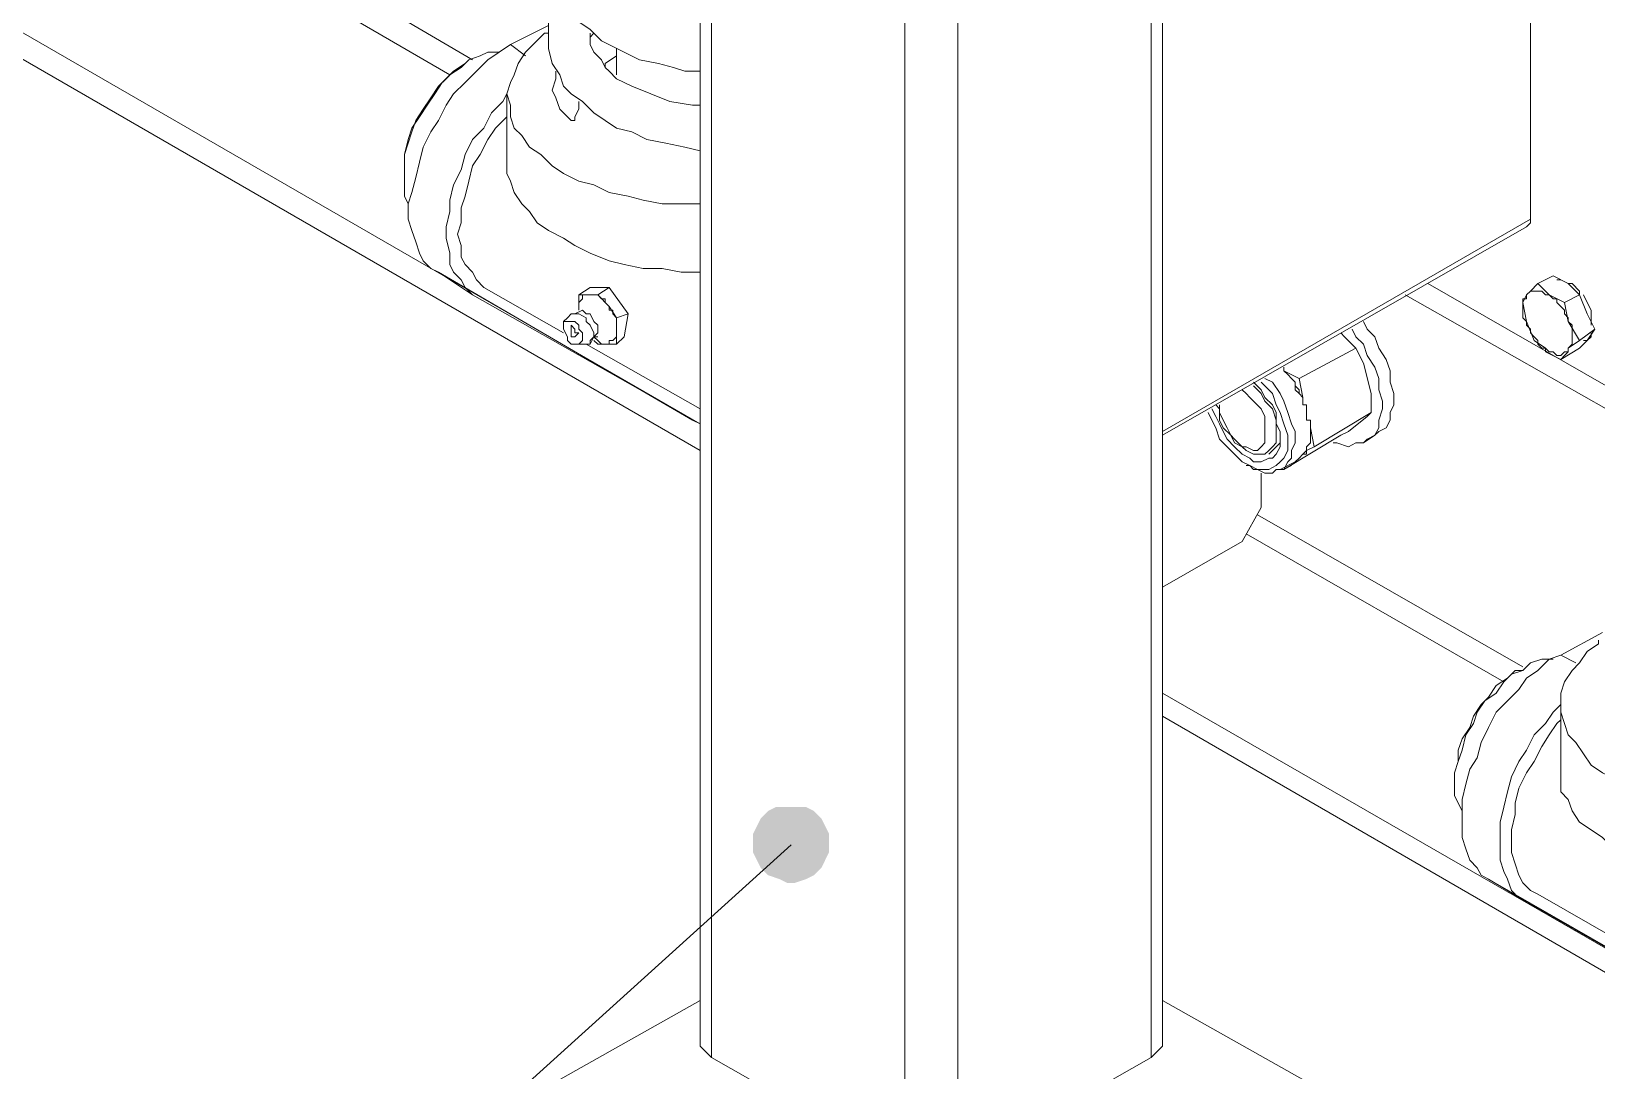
# Model space of a CAD drawing. Header units: millimetres. Extents: x 3 to 592, y 5 to 207.
# Drawn here: x 535.64 to 550.21, y 70.96 to 80.63 of the extents above; entities that cross this region are included whole.
import ezdxf

# ---------------------------------------------------------------- set-up
doc = ezdxf.new("R2010")
doc.units = ezdxf.units.MM
picture_1 = doc.add_image_def('image5.jpg', size_in_pixel=(760, 1236))

msp = doc.modelspace()

# ---------------------------------------------------------------- hatches: boundary and pattern name
h = msp.add_hatch(color=7)
h.paths.add_polyline_path([(554.704237, 166.828611), (554.81007, 166.793333), (554.880626, 166.758056), (554.951181, 166.758056), (555.057015, 166.793333), (555.12757, 166.828611), (555.198126, 166.899167), (555.233404, 166.969722), (555.268681, 167.040278), (555.268681, 167.146111), (555.268681, 167.216667), (555.233404, 167.3225), (555.162848, 167.357778), (555.092293, 167.428333), (555.021737, 167.463611), (554.951181, 167.498889), (554.845348, 167.498889), (554.774793, 167.463611), (554.704237, 167.428333), (554.633681, 167.357778), (554.598404, 167.287222), (554.563126, 167.216667), (554.563126, 167.110833), (554.563126, 167.040278), (554.598404, 166.969722), (554.633681, 166.899167), (554.704237, 166.828611), (554.915904, 167.146111)])
h.paths.add_polyline_path([(507.961181, 190.641111), (508.031737, 190.570556), (508.102293, 190.570556), (508.172848, 190.535278), (508.278681, 190.535278), (508.349237, 190.570556), (508.419793, 190.641111), (508.490348, 190.676389), (508.525626, 190.782222), (508.560904, 190.852778), (508.560904, 190.923333), (508.525626, 191.029167), (508.490348, 191.099722), (508.419793, 191.170278), (508.349237, 191.205556), (508.278681, 191.240833), (508.208126, 191.276111), (508.102293, 191.240833), (508.031737, 191.205556), (507.961181, 191.170278), (507.890626, 191.099722), (507.855348, 191.029167), (507.855348, 190.958611), (507.855348, 190.852778), (507.855348, 190.782222), (507.890626, 190.711667), (507.961181, 190.641111), (508.208126, 190.888056)])
h.paths.add_polyline_path([(565.887293, 108.726111), (568.709515, 106.574167), (567.933404, 105.833333)])
h.paths.add_polyline_path([(565.887293, 111.618889), (568.356737, 114.158889), (569.027015, 113.276944)])
h.paths.add_polyline_path([(554.880626, 54.010278), (554.951181, 53.939722), (555.021737, 53.904444), (555.092293, 53.869167), (555.198126, 53.869167), (555.268681, 53.869167), (555.339237, 53.904444), (555.409793, 53.975), (555.480348, 54.045556), (555.515626, 54.116111), (555.515626, 54.186667), (555.515626, 54.2925), (555.480348, 54.363056), (555.44507, 54.433611), (555.374515, 54.504167), (555.303959, 54.539444), (555.233404, 54.574722), (555.12757, 54.574722), (555.057015, 54.574722), (554.986459, 54.539444), (554.915904, 54.468889), (554.845348, 54.398333), (554.81007, 54.327778), (554.81007, 54.257222), (554.81007, 54.151389), (554.845348, 54.080833), (554.880626, 54.010278), (555.162848, 54.221944)])
h.paths.add_polyline_path([(559.643126, 73.095556), (559.748959, 73.025), (559.819515, 73.025), (559.89007, 72.989722), (559.995904, 73.025), (560.066459, 73.060278), (560.137015, 73.095556), (560.172293, 73.166111), (560.20757, 73.271944), (560.242848, 73.3425), (560.242848, 73.413056), (560.20757, 73.518889), (560.172293, 73.589444), (560.101737, 73.66), (560.031181, 73.695278), (559.960626, 73.730556), (559.854793, 73.730556), (559.784237, 73.695278), (559.713681, 73.66), (559.643126, 73.624722), (559.57257, 73.554167), (559.537293, 73.483611), (559.537293, 73.377778), (559.537293, 73.307222), (559.537293, 73.201389), (559.607848, 73.130833), (559.643126, 73.095556), (559.89007, 73.377778)])
h.paths.add_polyline_path([(502.951737, 82.514722), (502.845904, 82.55), (502.775348, 82.585278), (502.704793, 82.585278), (502.598959, 82.55), (502.528404, 82.514722), (502.457848, 82.444167), (502.42257, 82.373611), (502.387293, 82.303056), (502.387293, 82.197222), (502.387293, 82.126667), (502.42257, 82.056111), (502.493126, 81.985556), (502.563681, 81.915), (502.634237, 81.879722), (502.704793, 81.879722), (502.810626, 81.879722), (502.881181, 81.879722), (502.951737, 81.950278), (503.022293, 81.985556), (503.05757, 82.056111), (503.092848, 82.161944), (503.092848, 82.2325), (503.092848, 82.338333), (503.05757, 82.408889), (502.987015, 82.479444), (502.951737, 82.514722), (502.74007, 82.2325)])
h.paths.add_polyline_path([(531.63257, 120.261944), (531.738404, 120.226667), (531.808959, 120.226667), (531.914793, 120.226667), (531.985348, 120.261944), (532.055904, 120.297222), (532.126459, 120.367778), (532.161737, 120.438333), (532.197015, 120.508889), (532.197015, 120.614722), (532.161737, 120.685278), (532.126459, 120.755833), (532.091181, 120.826389), (532.020626, 120.896944), (531.914793, 120.932222), (531.844237, 120.932222), (531.738404, 120.932222), (531.667848, 120.896944), (531.597293, 120.861667), (531.526737, 120.791111), (531.491459, 120.720556), (531.456181, 120.65), (531.456181, 120.544167), (531.491459, 120.473611), (531.526737, 120.403056), (531.562015, 120.3325), (531.63257, 120.261944), (531.808959, 120.579444)])
h.paths.add_polyline_path([(519.391181, 114.370556), (519.497015, 114.335278), (519.56757, 114.335278), (519.638126, 114.370556), (519.743959, 114.405833), (519.814515, 114.441111), (519.849793, 114.511667), (519.88507, 114.582222), (519.920348, 114.688056), (519.88507, 114.758611), (519.88507, 114.864444), (519.814515, 114.935), (519.779237, 114.970278), (519.673404, 115.040833), (519.602848, 115.040833), (519.532293, 115.040833), (519.426459, 115.040833), (519.355904, 115.005556), (519.285348, 114.970278), (519.25007, 114.899722), (519.214793, 114.793889), (519.179515, 114.723333), (519.179515, 114.6175), (519.214793, 114.546944), (519.25007, 114.476389), (519.320626, 114.405833), (519.391181, 114.370556), (519.532293, 114.688056)])
h.paths.add_polyline_path([(515.616459, 111.583611), (515.263681, 115.111389), (516.322015, 115.076111)])
h.paths.add_polyline_path([(537.912015, 92.921667), (537.98257, 92.886389), (538.088404, 92.851111), (538.158959, 92.851111), (538.229515, 92.886389), (538.30007, 92.921667), (538.370626, 92.992222), (538.441181, 93.062778), (538.441181, 93.168611), (538.441181, 93.239167), (538.441181, 93.309722), (538.405904, 93.415556), (538.370626, 93.486111), (538.30007, 93.521389), (538.194237, 93.556667), (538.123681, 93.591944), (538.053126, 93.556667), (537.947293, 93.556667), (537.876737, 93.521389), (537.806181, 93.450833), (537.770904, 93.380278), (537.735626, 93.274444), (537.735626, 93.203889), (537.770904, 93.133333), (537.806181, 93.0275), (537.841459, 92.956944), (537.912015, 92.921667), (538.088404, 93.203889)])
h.paths.add_polyline_path([(551.846737, 86.077778), (551.917293, 86.0425), (551.987848, 86.007222), (552.093681, 85.971944), (552.164237, 86.007222), (552.27007, 86.0425), (552.340626, 86.077778), (552.375904, 86.148333), (552.411181, 86.218889), (552.446459, 86.289444), (552.446459, 86.395278), (552.446459, 86.465833), (552.411181, 86.536389), (552.340626, 86.606944), (552.27007, 86.6775), (552.199515, 86.6775), (552.093681, 86.712778), (552.023126, 86.712778), (551.95257, 86.6775), (551.882015, 86.606944), (551.811459, 86.571667), (551.776181, 86.501111), (551.740904, 86.395278), (551.740904, 86.324722), (551.740904, 86.218889), (551.811459, 86.148333), (551.846737, 86.077778), (552.093681, 86.36)])
h.paths.add_polyline_path([(556.503404, 74.718333), (556.609237, 74.683056), (556.679793, 74.683056), (556.785626, 74.683056), (556.856181, 74.718333), (556.926737, 74.788889), (556.962015, 74.859444), (556.997293, 74.93), (557.03257, 75.000556), (557.03257, 75.106389), (556.997293, 75.176944), (556.962015, 75.2475), (556.891459, 75.318056), (556.820904, 75.353333), (556.750348, 75.388611), (556.679793, 75.388611), (556.573959, 75.388611), (556.503404, 75.353333), (556.432848, 75.318056), (556.362293, 75.2475), (556.327015, 75.176944), (556.327015, 75.071111), (556.327015, 75.000556), (556.327015, 74.894722), (556.39757, 74.824167), (556.432848, 74.788889), (556.503404, 74.718333), (556.679793, 75.035833)])
h.paths.add_polyline_path([(553.892848, 71.4375), (553.822293, 71.366944), (553.787015, 71.296389), (553.787015, 71.190556), (553.822293, 71.12), (553.85757, 71.049444), (553.892848, 70.978889), (553.963404, 70.908333), (554.033959, 70.873056), (554.139793, 70.873056), (554.210348, 70.873056), (554.280904, 70.873056), (554.386737, 70.943611), (554.422015, 70.978889), (554.49257, 71.049444), (554.49257, 71.155278), (554.527848, 71.225833), (554.49257, 71.331667), (554.457293, 71.402222), (554.422015, 71.472778), (554.351459, 71.508056), (554.280904, 71.543333), (554.17507, 71.578611), (554.104515, 71.578611), (553.998681, 71.543333), (553.928126, 71.508056), (553.892848, 71.4375), (554.139793, 71.225833)])
h.paths.add_polyline_path([(549.165626, 94.9325), (549.236181, 94.897222), (549.342015, 94.861944), (549.41257, 94.861944), (549.483126, 94.861944), (549.588959, 94.897222), (549.659515, 94.9325), (549.694793, 95.003056), (549.73007, 95.073611), (549.765348, 95.179444), (549.765348, 95.25), (549.73007, 95.355833), (549.694793, 95.426389), (549.624237, 95.461667), (549.553681, 95.532222), (549.483126, 95.5675), (549.377293, 95.5675), (549.306737, 95.532222), (549.236181, 95.532222), (549.165626, 95.461667), (549.09507, 95.391111), (549.059793, 95.320556), (549.059793, 95.25), (549.059793, 95.144167), (549.059793, 95.073611), (549.130348, 95.003056), (549.165626, 94.9325), (549.41257, 95.214722)])
h.paths.add_polyline_path([(541.510348, 62.653333), (539.993404, 59.443056), (539.076181, 60.078056)])
h.paths.add_polyline_path([(542.992015, 73.307222), (542.921459, 73.377778), (542.850904, 73.413056), (542.74507, 73.413056), (542.674515, 73.413056), (542.568681, 73.413056), (542.498126, 73.377778), (542.42757, 73.307222), (542.392293, 73.236667), (542.357015, 73.166111), (542.357015, 73.060278), (542.357015, 72.989722), (542.392293, 72.919167), (542.42757, 72.848611), (542.498126, 72.778056), (542.603959, 72.742778), (542.674515, 72.7075), (542.74507, 72.7075), (542.850904, 72.742778), (542.921459, 72.778056), (542.992015, 72.848611), (543.027293, 72.919167), (543.06257, 72.989722), (543.06257, 73.060278), (543.06257, 73.166111), (543.027293, 73.236667), (542.992015, 73.307222), (542.709793, 73.060278)])
h.paths.add_polyline_path([(545.073404, 66.463333), (545.002848, 66.428056), (544.897015, 66.428056), (544.826459, 66.392778), (544.755904, 66.322222), (544.720626, 66.251667), (544.685348, 66.181111), (544.685348, 66.075278), (544.685348, 66.004722), (544.720626, 65.934167), (544.755904, 65.863611), (544.826459, 65.793056), (544.897015, 65.757778), (545.002848, 65.7225), (545.073404, 65.7225), (545.179237, 65.757778), (545.249793, 65.793056), (545.320348, 65.863611), (545.355626, 65.934167), (545.390904, 66.004722), (545.390904, 66.075278), (545.390904, 66.181111), (545.355626, 66.251667), (545.320348, 66.322222), (545.249793, 66.392778), (545.179237, 66.428056), (545.073404, 66.463333), (545.038126, 66.075278)])
h.paths.add_polyline_path([(492.862293, 116.593056), (493.779515, 120.015), (494.767293, 119.556389)])
h.paths.add_polyline_path([(526.411459, 99.941944), (526.482015, 99.906667), (526.55257, 99.871389), (526.623126, 99.836111), (526.728959, 99.836111), (526.799515, 99.871389), (526.87007, 99.906667), (526.940626, 99.977222), (526.975904, 100.047778), (527.011181, 100.118333), (527.011181, 100.224167), (527.011181, 100.294722), (526.975904, 100.365278), (526.940626, 100.435833), (526.87007, 100.506389), (526.799515, 100.541667), (526.693681, 100.541667), (526.623126, 100.541667), (526.517293, 100.541667), (526.446737, 100.506389), (526.411459, 100.435833), (526.340904, 100.365278), (526.305626, 100.259444), (526.305626, 100.188889), (526.340904, 100.118333), (526.340904, 100.0125), (526.411459, 99.941944), (526.658404, 100.188889)])
h.paths.add_polyline_path([(527.646181, 106.574167), (527.716737, 106.538889), (527.787293, 106.503611), (527.857848, 106.468333), (527.963681, 106.503611), (528.034237, 106.503611), (528.104793, 106.574167), (528.175348, 106.609444), (528.210626, 106.715278), (528.245904, 106.785833), (528.245904, 106.856389), (528.210626, 106.962222), (528.175348, 107.032778), (528.14007, 107.103333), (528.069515, 107.138611), (527.998959, 107.173889), (527.893126, 107.209167), (527.82257, 107.173889), (527.716737, 107.173889), (527.646181, 107.103333), (527.610904, 107.068056), (527.540348, 106.962222), (527.540348, 106.891667), (527.540348, 106.821111), (527.540348, 106.715278), (527.575626, 106.644722), (527.646181, 106.574167), (527.893126, 106.821111)])

# ---------------------------------------------------------------- linework, layer by layer
at = {"color": 7, "lineweight": 0}
for points in [[(541.863126, 87.982778), (541.863126, 71.225833)], [(546.167015, 71.225833), (546.167015, 87.982778)], [(541.968959, 87.841667), (541.968959, 71.084722)], [(546.061181, 87.841667), (546.061181, 71.084722)], [(541.863126, 76.976111), (526.340904, 85.936667)], [(541.863126, 76.729167), (526.340904, 85.689722)], [(544.262015, 85.442778), (544.262015, 70.061667)], [(543.768126, 85.266389), (543.768126, 70.061667)], [(549.588959, 78.881111), (549.588959, 82.691111)], [(539.746459, 80.362778), (537.277015, 81.809167)], [(539.534793, 80.221667), (537.171181, 81.5975)], [(540.557848, 81.703333), (540.557848, 81.668056), (540.487293, 81.562222), (540.487293, 81.456389), (540.452015, 81.385833), (540.452015, 81.28), (540.487293, 81.174167), (540.52257, 81.068333), (540.557848, 80.927222), (540.663681, 80.821389), (540.734237, 80.715556), (540.84007, 80.645), (540.945904, 80.539167), (541.15757, 80.433333), (541.298681, 80.362778), (541.47507, 80.3275), (541.616181, 80.292222), (541.722015, 80.256944), (541.863126, 80.256944)], [(540.557848, 80.9625), (540.487293, 80.856667), (540.452015, 80.786111), (540.452015, 80.680278), (540.452015, 80.574444), (540.452015, 80.468611), (540.487293, 80.3275), (540.557848, 80.221667), (540.593126, 80.115833), (540.663681, 80.045278), (540.769515, 79.974722), (540.875348, 79.868889), (541.087015, 79.727778), (541.228126, 79.6925), (541.369237, 79.621944), (541.545626, 79.586667), (541.722015, 79.551389), (541.863126, 79.516111)], [(540.593126, 79.304444), (540.487293, 79.375), (540.381459, 79.480833), (540.275626, 79.551389), (540.20507, 79.657222), (540.134515, 79.727778), (540.099237, 79.833611), (540.099237, 79.939444), (540.063959, 80.045278), (540.099237, 80.151111), (540.134515, 80.221667), (540.169793, 80.3275), (540.240348, 80.433333), (540.310904, 80.503889), (540.416737, 80.609722), (540.452015, 80.609722)], [(540.099237, 80.503889), (540.452015, 80.680278)], [(540.875348, 80.609722), (540.84007, 80.574444)], [(541.863126, 79.939444), (541.79257, 79.939444), (541.580904, 79.974722), (541.404515, 80.045278), (541.228126, 80.115833), (541.087015, 80.186389), (541.016459, 80.256944), (540.981181, 80.292222), (540.945904, 80.362778), (540.875348, 80.433333), (540.84007, 80.503889), (540.84007, 80.574444), (540.84007, 80.609722)], [(539.993404, 80.433333), (539.958126, 80.433333), (539.88757, 80.433333), (539.817015, 80.398056), (539.711181, 80.362778), (539.640626, 80.292222), (539.534793, 80.221667), (539.464237, 80.151111), (539.393681, 80.045278), (539.323126, 79.939444), (539.25257, 79.833611), (539.182015, 79.727778), (539.146737, 79.621944), (539.111459, 79.480833), (539.111459, 79.375), (539.111459, 79.269167), (539.111459, 79.198611), (539.111459, 79.092778), (539.146737, 79.022222), (539.146737, 78.986944)], [(539.428959, 78.387222), (539.358404, 78.4225), (539.287848, 78.493056), (539.25257, 78.563611), (539.217293, 78.669444), (539.182015, 78.775278), (539.146737, 78.881111), (539.146737, 79.022222), (539.182015, 79.128056), (539.217293, 79.269167), (539.25257, 79.410278), (539.287848, 79.551389), (539.358404, 79.6925), (539.428959, 79.798333), (539.499515, 79.939444), (539.57007, 80.045278), (539.675904, 80.151111), (539.781737, 80.256944), (539.88757, 80.362778), (539.993404, 80.433333), (540.099237, 80.503889)], [(540.099237, 80.503889), (540.240348, 80.398056)], [(541.087015, 80.468611), (541.087015, 80.221667)], [(539.111459, 79.339722), (539.111459, 79.375), (539.111459, 79.480833), (539.146737, 79.586667), (539.182015, 79.6925), (539.217293, 79.798333), (539.287848, 79.904167), (539.358404, 80.01), (539.428959, 80.115833), (539.499515, 80.186389), (539.57007, 80.256944), (539.675904, 80.3275)], [(539.711181, 80.362778), (539.675904, 80.3275)], [(541.087015, 80.398056), (540.981181, 80.3275), (540.981181, 80.292222)], [(540.734237, 79.974722), (540.734237, 79.904167), (540.698959, 79.833611), (540.698959, 79.798333), (540.663681, 79.798333), (540.628404, 79.833611), (540.557848, 79.904167), (540.52257, 80.01), (540.487293, 80.080556), (540.52257, 80.186389), (540.52257, 80.256944)], [(539.746459, 78.175556), (539.675904, 78.246111), (539.640626, 78.316667), (539.57007, 78.387222), (539.534793, 78.457778), (539.534793, 78.563611), (539.499515, 78.704722), (539.499515, 78.810556), (539.534793, 78.951667), (539.534793, 79.0575), (539.57007, 79.198611), (539.640626, 79.339722), (539.675904, 79.480833), (539.746459, 79.621944), (539.852293, 79.727778), (539.922848, 79.868889), (540.028681, 79.974722), (540.063959, 80.045278)], [(540.063959, 80.045278), (540.063959, 79.410278)], [(539.852293, 78.246111), (539.781737, 78.316667), (539.746459, 78.387222), (539.675904, 78.457778), (539.640626, 78.528333), (539.640626, 78.634167), (539.605348, 78.74), (539.640626, 78.845833), (539.640626, 78.986944), (539.675904, 79.092778), (539.711181, 79.233889), (539.746459, 79.375), (539.817015, 79.480833), (539.88757, 79.621944), (539.958126, 79.727778), (540.063959, 79.833611), (540.063959, 79.868889)], [(540.593126, 78.704722), (540.452015, 78.775278), (540.346181, 78.845833), (540.275626, 78.951667), (540.20507, 79.022222), (540.134515, 79.128056), (540.099237, 79.233889), (540.063959, 79.304444), (540.063959, 79.410278)], [(539.111459, 79.339722), (539.111459, 79.269167)], [(541.863126, 79.022222), (541.686737, 79.022222), (541.510348, 79.022222), (541.333959, 79.0575), (541.192848, 79.092778), (541.016459, 79.128056), (540.875348, 79.198611), (540.734237, 79.233889), (540.593126, 79.304444)], [(546.167015, 76.905556), (549.588959, 78.881111)], [(546.167015, 76.870278), (549.553681, 78.810556)], [(549.553681, 78.810556), (549.588959, 78.845833), (549.588959, 78.881111)], [(541.863126, 78.387222), (541.686737, 78.387222), (541.510348, 78.4225), (541.333959, 78.4225), (541.15757, 78.457778), (541.016459, 78.493056), (540.84007, 78.563611), (540.698959, 78.634167), (540.593126, 78.704722)], [(539.428959, 78.387222), (539.746459, 78.175556)], [(541.79257, 77.011389), (539.428959, 78.387222)], [(539.852293, 78.246111), (540.593126, 77.822778)], [(540.734237, 78.175556), (540.84007, 78.246111)], [(540.84007, 78.246111), (541.016459, 78.246111)], [(540.910626, 78.175556), (541.016459, 78.246111)], [(541.016459, 78.246111), (541.192848, 77.999167)], [(548.636459, 78.281389), (550.294515, 77.328889)], [(549.659515, 78.281389), (549.588959, 78.210833), (549.553681, 78.175556)], [(549.800626, 78.351944), (549.659515, 78.281389)], [(549.765348, 78.175556), (549.659515, 78.281389)], [(549.800626, 78.351944), (549.941737, 78.281389)], [(549.835904, 78.316667), (549.871181, 78.316667), (549.941737, 78.281389), (549.977015, 78.281389), (550.04757, 78.210833), (550.04757, 78.175556)], [(549.941737, 78.281389), (550.04757, 78.175556)], [(541.863126, 76.976111), (539.746459, 78.175556)], [(540.84007, 78.175556), (540.804793, 78.175556), (540.769515, 78.175556), (540.769515, 78.140278), (540.734237, 78.105), (540.734237, 78.069722)], [(540.734237, 78.175556), (540.84007, 78.175556)], [(540.734237, 78.069722), (540.734237, 78.175556)], [(541.016459, 78.069722), (540.981181, 78.105), (540.981181, 78.140278), (540.945904, 78.140278), (540.910626, 78.175556), (540.875348, 78.175556), (540.84007, 78.175556)], [(540.84007, 78.175556), (540.910626, 78.175556)], [(540.910626, 78.175556), (541.016459, 78.069722)], [(550.294515, 77.117222), (548.424793, 78.175556)], [(549.553681, 77.928611), (549.518404, 77.963889), (549.518404, 77.999167), (549.518404, 78.034444), (549.518404, 78.069722), (549.518404, 78.105), (549.518404, 78.140278), (549.553681, 78.140278), (549.553681, 78.175556)], [(549.553681, 78.175556), (549.518404, 78.105)], [(549.518404, 78.105), (549.553681, 77.928611)], [(549.553681, 78.175556), (549.588959, 78.210833), (549.624237, 78.210833), (549.659515, 78.210833), (549.694793, 78.210833), (549.73007, 78.175556), (549.765348, 78.175556)], [(549.765348, 78.175556), (549.800626, 78.140278), (549.835904, 78.140278), (549.835904, 78.105), (549.871181, 78.069722), (549.906459, 78.034444), (549.906459, 77.999167), (549.941737, 77.963889), (549.941737, 77.928611)], [(549.906459, 78.105), (549.765348, 78.175556)], [(550.04757, 78.175556), (549.906459, 78.105)], [(549.941737, 77.928611), (549.906459, 78.105)], [(550.04757, 78.175556), (550.118126, 77.999167)], [(550.082848, 78.175556), (550.118126, 78.105), (550.153404, 78.034444), (550.153404, 77.963889), (550.153404, 77.893333)], [(540.628404, 77.963889), (540.593126, 77.928611)], [(540.734237, 77.999167), (540.698959, 77.999167), (540.663681, 77.999167), (540.628404, 77.963889)], [(540.769515, 78.034444), (540.698959, 77.999167)], [(540.734237, 78.034444), (540.734237, 78.069722)], [(540.734237, 78.069722), (540.734237, 78.034444)], [(540.769515, 77.716944), (540.804793, 77.716944), (540.84007, 77.716944), (540.84007, 77.752222), (540.875348, 77.7875), (540.875348, 77.822778), (540.84007, 77.893333), (540.804793, 77.928611), (540.804793, 77.963889), (540.734237, 77.999167)], [(540.804793, 77.999167), (540.769515, 78.034444)], [(540.875348, 77.7875), (540.910626, 77.822778), (540.910626, 77.858056), (540.910626, 77.893333), (540.875348, 77.928611), (540.84007, 77.999167), (540.804793, 77.999167)], [(541.087015, 77.858056), (541.087015, 77.893333), (541.087015, 77.928611), (541.087015, 77.963889), (541.051737, 77.999167), (541.051737, 78.034444), (541.016459, 78.034444), (541.016459, 78.069722)], [(541.016459, 78.069722), (541.087015, 77.963889)], [(541.087015, 77.963889), (541.192848, 77.999167)], [(541.087015, 77.963889), (541.087015, 77.858056)], [(541.192848, 77.999167), (541.15757, 77.7875)], [(548.14257, 76.870278), (548.177848, 76.905556), (548.248404, 76.940833), (548.283681, 77.011389), (548.283681, 77.081944), (548.318959, 77.1525), (548.318959, 77.258333), (548.283681, 77.364167), (548.283681, 77.47), (548.248404, 77.575833), (548.177848, 77.681667), (548.14257, 77.7875), (548.072015, 77.858056), (548.036737, 77.928611)], [(549.73007, 77.681667), (549.694793, 77.681667), (549.659515, 77.716944), (549.659515, 77.752222), (549.624237, 77.7875), (549.588959, 77.822778), (549.588959, 77.858056), (549.553681, 77.893333), (549.553681, 77.928611)], [(549.553681, 77.928611), (549.624237, 77.752222)], [(550.04757, 77.752222), (549.941737, 77.928611)], [(549.941737, 77.646389), (549.941737, 77.681667), (549.977015, 77.716944), (549.977015, 77.752222), (549.977015, 77.7875), (549.977015, 77.822778), (549.977015, 77.893333), (549.941737, 77.928611)], [(550.118126, 77.999167), (550.188681, 77.858056)], [(540.84007, 77.716944), (540.875348, 77.7875)], [(540.875348, 77.7875), (540.910626, 77.7875)], [(540.875348, 77.7875), (540.910626, 77.752222), (540.945904, 77.716944), (540.981181, 77.716944)], [(540.981181, 77.716944), (541.016459, 77.716944), (541.016459, 77.752222), (541.051737, 77.752222), (541.087015, 77.7875), (541.087015, 77.822778), (541.087015, 77.858056)], [(541.087015, 77.858056), (541.087015, 77.716944)], [(541.087015, 77.716944), (541.15757, 77.7875)], [(547.754515, 76.799722), (547.789793, 76.799722), (547.895626, 76.764444), (547.966181, 76.799722), (548.036737, 76.799722), (548.072015, 76.835), (548.14257, 76.870278), (548.177848, 76.940833), (548.177848, 77.011389), (548.213126, 77.117222), (548.213126, 77.187778), (548.177848, 77.293611), (548.177848, 77.399444), (548.14257, 77.505278), (548.072015, 77.611111), (548.036737, 77.716944), (547.966181, 77.7875), (547.930904, 77.858056)], [(547.860348, 77.7875), (547.82507, 77.822778)], [(547.860348, 77.7875), (547.966181, 77.681667)], [(550.188681, 77.858056), (550.04757, 77.752222)], [(550.153404, 77.822778), (550.153404, 77.7875), (550.118126, 77.752222), (550.082848, 77.752222)], [(550.188681, 77.858056), (550.118126, 77.752222)], [(540.698959, 77.716944), (540.769515, 77.716944)], [(540.804793, 77.716944), (541.863126, 77.117222)], [(540.910626, 77.716944), (540.875348, 77.752222)], [(540.981181, 77.716944), (540.910626, 77.716944)], [(541.087015, 77.716944), (540.981181, 77.716944)], [(547.437015, 77.399444), (547.966181, 77.681667)], [(547.966181, 77.681667), (548.036737, 77.540556)], [(549.624237, 77.752222), (549.73007, 77.681667)], [(549.941737, 77.646389), (549.906459, 77.646389), (549.871181, 77.611111), (549.835904, 77.611111), (549.800626, 77.646389), (549.765348, 77.646389), (549.73007, 77.681667)], [(549.73007, 77.681667), (549.73007, 77.646389), (549.871181, 77.575833)], [(550.04757, 77.681667), (549.871181, 77.575833)], [(549.871181, 77.575833), (549.906459, 77.611111), (549.941737, 77.646389)], [(549.941737, 77.646389), (549.941737, 77.681667), (550.04757, 77.752222)], [(550.118126, 77.752222), (550.04757, 77.681667)], [(547.472293, 77.1525), (547.472293, 77.223056), (547.437015, 77.258333), (547.401737, 77.293611), (547.401737, 77.364167), (547.366459, 77.399444), (547.331181, 77.434722), (547.295904, 77.47), (547.295904, 77.505278)], [(547.295904, 77.47), (547.295904, 77.505278)], [(548.107293, 77.258333), (548.036737, 77.540556)], [(547.013681, 77.364167), (547.084237, 77.293611), (547.119515, 77.223056), (547.19007, 77.1525), (547.225348, 77.081944), (547.225348, 76.976111)], [(547.295904, 76.976111), (547.260626, 77.081944), (547.225348, 77.1525), (547.19007, 77.258333), (547.119515, 77.328889), (547.084237, 77.364167)], [(547.119515, 77.399444), (547.19007, 77.364167), (547.260626, 77.258333), (547.295904, 77.187778), (547.331181, 77.081944), (547.366459, 76.976111)], [(547.437015, 77.399444), (547.295904, 77.47)], [(547.472293, 77.223056), (547.437015, 77.258333), (547.437015, 77.293611), (547.401737, 77.328889), (547.401737, 77.364167), (547.366459, 77.399444), (547.331181, 77.434722), (547.295904, 77.47)], [(547.472293, 77.223056), (547.437015, 77.399444)], [(547.013681, 77.328889), (547.084237, 77.258333), (547.119515, 77.187778), (547.19007, 77.117222), (547.225348, 77.011389), (547.225348, 76.940833), (547.225348, 76.870278), (547.225348, 76.799722), (547.19007, 76.764444), (547.154793, 76.729167), (547.119515, 76.693889), (547.084237, 76.693889), (547.013681, 76.693889), (546.943126, 76.729167), (546.907848, 76.764444), (546.837293, 76.799722), (546.802015, 76.870278), (546.731459, 76.940833), (546.696181, 77.011389), (546.696181, 77.117222)], [(546.907848, 77.293611), (546.943126, 77.258333), (546.978404, 77.223056), (547.013681, 77.187778), (547.084237, 77.117222), (547.119515, 77.046667), (547.119515, 76.976111), (547.119515, 76.905556), (547.119515, 76.870278), (547.119515, 76.799722), (547.084237, 76.764444), (547.048959, 76.729167), (547.013681, 76.729167), (546.943126, 76.764444), (546.907848, 76.764444), (546.837293, 76.835), (546.802015, 76.870278), (546.766737, 76.940833), (546.731459, 77.011389), (546.696181, 77.081944)], [(547.472293, 77.1525), (547.472293, 77.223056)], [(548.107293, 77.258333), (548.107293, 77.223056), (548.107293, 77.081944)], [(546.590348, 77.081944), (546.625626, 77.011389), (546.660904, 76.940833), (546.696181, 76.835), (546.766737, 76.764444), (546.837293, 76.693889), (546.907848, 76.623333), (546.978404, 76.588056), (547.013681, 76.552778), (547.084237, 76.552778), (547.154793, 76.552778), (547.225348, 76.588056), (547.260626, 76.623333), (547.295904, 76.658611), (547.331181, 76.729167), (547.331181, 76.799722), (547.331181, 76.870278), (547.295904, 76.976111)], [(547.225348, 76.976111), (547.260626, 76.905556), (547.260626, 76.835), (547.260626, 76.764444), (547.225348, 76.693889), (547.19007, 76.658611), (547.154793, 76.658611), (547.084237, 76.623333), (547.013681, 76.623333), (546.978404, 76.658611), (546.907848, 76.693889), (546.837293, 76.764444), (546.766737, 76.835), (546.731459, 76.905556), (546.696181, 76.976111), (546.660904, 77.046667), (546.625626, 77.117222)], [(546.696181, 77.117222), (546.660904, 77.1525)], [(546.696181, 77.081944), (546.696181, 77.1525)], [(547.542848, 76.976111), (547.542848, 77.011389), (547.50757, 77.011389), (547.50757, 77.046667), (547.50757, 77.081944), (547.50757, 77.117222), (547.50757, 77.1525), (547.472293, 77.1525)], [(547.578126, 76.764444), (548.107293, 77.081944)], [(548.107293, 77.081944), (548.072015, 77.046667)], [(541.79257, 77.011389), (541.863126, 76.976111)], [(547.366459, 76.976111), (547.401737, 76.905556), (547.401737, 76.799722), (547.366459, 76.729167), (547.366459, 76.658611), (547.331181, 76.623333), (547.295904, 76.552778), (547.225348, 76.552778), (547.19007, 76.5175), (547.119515, 76.5175), (547.048959, 76.552778), (546.978404, 76.588056)], [(547.472293, 76.693889), (547.50757, 76.729167), (547.50757, 76.764444), (547.542848, 76.799722), (547.542848, 76.870278), (547.542848, 76.905556), (547.542848, 76.940833), (547.542848, 76.976111)], [(547.50757, 76.693889), (547.50757, 76.729167), (547.50757, 76.764444), (547.542848, 76.799722), (547.542848, 76.835), (547.542848, 76.870278), (547.542848, 76.905556), (547.542848, 76.940833)], [(547.542848, 76.940833), (547.542848, 76.976111)], [(547.578126, 76.764444), (547.542848, 76.940833)], [(547.895626, 76.905556), (548.072015, 77.046667)], [(547.19007, 76.729167), (547.225348, 76.764444), (547.260626, 76.799722), (547.260626, 76.870278)], [(547.295904, 76.552778), (547.82507, 76.870278)], [(547.50757, 76.693889), (547.50757, 76.729167), (547.578126, 76.764444)], [(547.895626, 76.905556), (547.82507, 76.870278)], [(548.036737, 76.799722), (548.14257, 76.870278)], [(547.154793, 76.693889), (547.19007, 76.729167)], [(547.260626, 76.552778), (547.401737, 76.623333)], [(547.401737, 76.623333), (547.437015, 76.658611), (547.472293, 76.693889)], [(547.472293, 76.693889), (547.50757, 76.693889)], [(546.943126, 76.588056), (546.978404, 76.588056)], [(547.084237, 76.5175), (547.084237, 76.2)], [(547.260626, 76.552778), (547.295904, 76.552778)], [(547.295904, 76.552778), (547.366459, 76.588056)], [(546.907848, 75.8825), (547.084237, 76.2)], [(549.518404, 74.718333), (547.048959, 76.129444)], [(549.342015, 74.577222), (546.943126, 75.953056)], [(546.907848, 75.8825), (546.167015, 75.459167)], [(549.871181, 74.824167), (550.259237, 75.035833)], [(550.400348, 73.66), (550.259237, 73.730556), (550.153404, 73.801111), (550.082848, 73.906944), (550.012293, 74.012778), (549.941737, 74.083333), (549.906459, 74.189167), (549.871181, 74.295), (549.871181, 74.400833), (549.871181, 74.471389), (549.906459, 74.577222), (549.977015, 74.683056), (550.04757, 74.753611), (550.118126, 74.859444), (550.223959, 74.93), (550.223959, 74.965278)], [(549.800626, 74.788889), (549.765348, 74.788889), (549.694793, 74.788889), (549.588959, 74.753611), (549.518404, 74.683056), (549.41257, 74.647778), (549.342015, 74.577222), (549.271459, 74.471389), (549.165626, 74.400833), (549.09507, 74.295), (549.059793, 74.189167), (548.989237, 74.083333), (548.953959, 73.942222), (548.918681, 73.836389), (548.883404, 73.730556), (548.883404, 73.624722), (548.883404, 73.518889), (548.918681, 73.448333), (548.953959, 73.377778), (548.953959, 73.3425)], [(549.200904, 72.742778), (549.130348, 72.778056), (549.09507, 72.848611), (549.024515, 72.919167), (548.989237, 73.025), (548.953959, 73.130833), (548.953959, 73.236667), (548.953959, 73.3425), (548.953959, 73.483611), (548.989237, 73.624722), (549.024515, 73.765833), (549.09507, 73.871667), (549.130348, 74.012778), (549.200904, 74.153889), (549.271459, 74.295), (549.377293, 74.400833), (549.483126, 74.506667), (549.553681, 74.6125), (549.659515, 74.683056), (549.765348, 74.788889), (549.871181, 74.824167)], [(549.871181, 74.824167), (550.012293, 74.753611)], [(548.883404, 73.66), (548.883404, 73.730556), (548.918681, 73.836389), (548.918681, 73.942222), (548.953959, 74.048056), (549.024515, 74.153889), (549.059793, 74.259722), (549.130348, 74.365556), (549.200904, 74.436111), (549.271459, 74.541944), (549.377293, 74.6125), (549.447848, 74.683056), (549.483126, 74.683056)], [(549.518404, 74.683056), (549.483126, 74.683056)], [(557.632293, 67.874444), (546.167015, 74.471389)], [(549.553681, 72.531111), (549.483126, 72.566389), (549.41257, 72.636944), (549.377293, 72.742778), (549.342015, 72.813333), (549.306737, 72.919167), (549.306737, 73.025), (549.306737, 73.166111), (549.306737, 73.271944), (549.342015, 73.413056), (549.377293, 73.554167), (549.41257, 73.695278), (549.483126, 73.836389), (549.553681, 73.942222), (549.624237, 74.083333), (549.73007, 74.189167), (549.800626, 74.295), (549.871181, 74.365556)], [(549.871181, 74.365556), (549.871181, 73.765833)], [(557.632293, 67.6275), (546.167015, 74.259722)], [(549.659515, 72.601667), (549.588959, 72.636944), (549.518404, 72.7075), (549.483126, 72.778056), (549.447848, 72.883889), (549.41257, 72.989722), (549.41257, 73.095556), (549.41257, 73.201389), (549.447848, 73.3425), (549.447848, 73.448333), (549.483126, 73.589444), (549.553681, 73.730556), (549.624237, 73.836389), (549.694793, 73.9775), (549.765348, 74.083333), (549.835904, 74.189167), (549.871181, 74.224444)], [(550.36507, 73.025), (550.259237, 73.130833), (550.153404, 73.201389), (550.04757, 73.271944), (549.977015, 73.377778), (549.941737, 73.483611), (549.871181, 73.554167), (549.871181, 73.66), (549.871181, 73.765833)], [(548.883404, 73.66), (548.883404, 73.624722)], [(528.77507, 60.466111), (542.709793, 73.060278)], [(549.200904, 72.742778), (549.553681, 72.531111)], [(551.599793, 71.366944), (549.200904, 72.742778)], [(549.659515, 72.601667), (550.400348, 72.178333)], [(551.95257, 71.155278), (549.553681, 72.531111)], [(540.487293, 70.837778), (541.863126, 71.613889)], [(546.167015, 71.613889), (547.542848, 70.837778)], [(541.863126, 71.225833), (541.863126, 71.190556), (541.898404, 71.155278), (541.933681, 71.12), (541.968959, 71.084722)], [(541.968959, 71.084722), (543.768126, 70.061667)], [(544.262015, 70.061667), (546.061181, 71.084722)], [(546.061181, 71.084722), (546.096459, 71.12), (546.131737, 71.155278), (546.167015, 71.190556), (546.167015, 71.225833)]]:
    msp.add_lwpolyline(points, dxfattribs=at)
for points in [[(540.698959, 77.928611), (540.663681, 77.928611), (540.628404, 77.928611), (540.593126, 77.928611), (540.593126, 77.893333), (540.593126, 77.858056), (540.628404, 77.7875), (540.628404, 77.752222), (540.663681, 77.716944), (540.698959, 77.716944), (540.734237, 77.716944), (540.769515, 77.752222), (540.769515, 77.7875), (540.769515, 77.822778), (540.734237, 77.858056), (540.734237, 77.893333)], [(540.698959, 77.858056), (540.663681, 77.893333), (540.663681, 77.858056), (540.663681, 77.822778), (540.663681, 77.7875), (540.698959, 77.7875), (540.734237, 77.822778), (540.698959, 77.822778)]]:
    msp.add_lwpolyline(points, close=True, dxfattribs=at)

# ---------------------------------------------------------------- pictures from other files: only their frames are drawn
image = msp.add_image(picture_1, insert=(462.612373, 26.904439), size_in_units=(110.2152, 179.750244))
image.dxf.flags = 7

doc.saveas('drawing.dxf')
